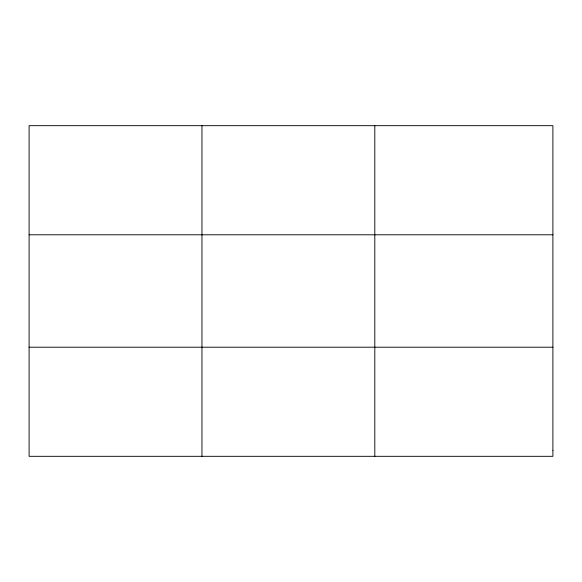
<?xml version="1.0" encoding="UTF-8"?>
<svg xmlns="http://www.w3.org/2000/svg" width="582" height="582" viewBox="0 0 582 582"><rect width="100%" height="100%" fill="white"/><g stroke="black" fill="none" stroke-linecap="round" stroke-linejoin="round"><path stroke-width="0.87" d="M201.954 125.683L201.954 456.317M374.808 125.683L374.808 456.317M29.1 234.793L552.9 234.793M29.1 347.207L552.9 347.207M552.9 450.257L552.9 456.317L29.1 456.317L29.1 125.683L552.9 125.683L552.9 450.257"/></g></svg>
